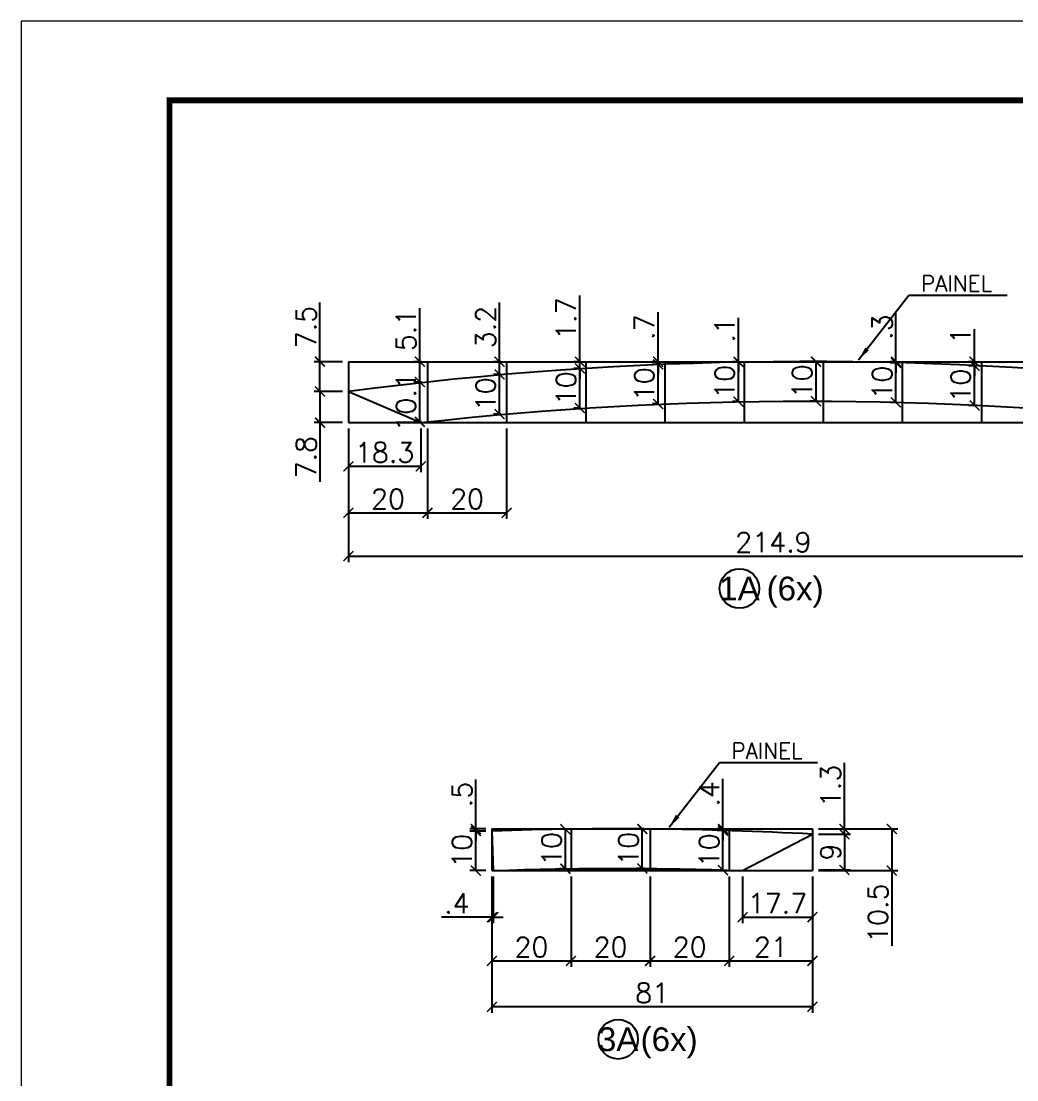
# Model space of a CAD drawing. Extents: x 3309 to 9563, y -2522 to 14608.
# Drawn here: x 3309 to 3813, y 7181 to 7716 of the extents above; entities that cross this region are included whole.
import ezdxf
from ezdxf.enums import TextEntityAlignment as Align

# ---------------------------------------------------------------- set-up
doc = ezdxf.new("R2010")
doc.units = 0
doc.header["$PDMODE"] = 35
doc.header["$PDSIZE"] = -10
doc.linetypes.add('DASHED', pattern=[0.75, 0.5, -0.25])
doc.layers.add('COTA', color=241, linetype='Continuous')
doc.layers.add('Romaneio', color=10, linetype='Continuous')
doc.layers.add('Folhas', color=255, linetype='Continuous', lineweight=9)
doc.layers.add('SARRAFO DE PRESSAO', color=251, linetype='DASHED', lineweight=9)
doc.styles.add('ARIAL', font='arial.ttf')
doc.styles.add('COTA TECNICA', font='techl___.ttf', dxfattribs={"height": 10})
doc.styles.add('Romans', font='romans.shx')
doc.dimstyles.new('Cota Seção (2x)', dxfattribs={"dimtxt": 10, "dimasz": 5, "dimexe": 3, "dimexo": 3, "dimgap": 2, "dimtad": 3, "dimdec": 1, "dimlfac": 0.5, "dimzin": 12, "dimdsep": 46, "dimtxsty": 'Romans', "dimblk": 'ARCHTICK', "dimcen": 0, "dimclrd": 4, "dimclre": 4, "dimclrt": 1, "dimadec": 1, "dimazin": 3, "dimtfac": 1, "dimtdec": 1, "dimtmove": 0, "dimatfit": 3, "dimldrblk": 'OBLIQUE', "dimfxl": 1, "dimtolj": 1, "dimtzin": 12, "dimarcsym": 0})
doc.dimstyles.new('PAINEL', dxfattribs={"dimtxt": 10, "dimasz": 3, "dimexe": 3, "dimexo": 3, "dimgap": 3, "dimtad": 1, "dimdec": 1, "dimzin": 12, "dimdsep": 46, "dimtxsty": 'COTA TECNICA', "dimblk1": 'OBLIQUE', "dimblk2": 'OBLIQUE', "dimsah": 1, "dimcen": 0.9, "dimclrd": 4, "dimclre": 4, "dimclrt": 240, "dimadec": 1, "dimazin": 3, "dimtfac": 1, "dimtdec": 1, "dimtmove": 0, "dimatfit": 3, "dimfxl": 1, "dimtolj": 1, "dimtzin": 12, "dimarcsym": 0})

# ---------------------------------------------------------------- blocks, each defined once
blk = doc.blocks.new('9999999999')
at = {"layer": 'Folhas'}
blk.add_lwpolyline([(98138.98, 34190.21), (99623.98, 34190.21), (99623.98, 35240.21), (98138.98, 35240.21)], close=True, dxfattribs=at)
at = {"layer": 'Folhas', "color": 30, "const_width": 3}
blk.add_lwpolyline([(98213.98, 34230.21), (99583.98, 34230.21), (99583.98, 35200.21), (98213.98, 35200.21)], close=True, dxfattribs=at)
blk = doc.blocks.new('_ArchTick')
at = {"color": 0, "linetype": 'ByBlock', "const_width": 0.15}
blk.add_lwpolyline([(-0.5, -0.5), (0.5, 0.5)], dxfattribs=at)
blk = doc.blocks.new('*D2827')
at = {"layer": 'COTA', "color": 4, "lineweight": -2, "transparency": 16777216}
for p, q in [((3474.81, 7510.5), (3474.81, 7443.02)), ((3904.52, 7510.5), (3904.52, 7443.02)), ((3474.81, 7446.02), (3904.52, 7446.02))]:
    blk.add_line(p, q, dxfattribs=at)
at = {"layer": 'Defpoints', "color": 0, "transparency": 16777216}
for p in [(3474.81, 7513.5), (3904.52, 7513.5), (3904.52, 7446.02)]:
    blk.add_point(p, dxfattribs=at)
at = {"layer": 'COTA', "color": 4, "lineweight": -2, "transparency": 16777216, "xscale": 5, "yscale": 5, "zscale": 5, "rotation": 180}
blk.add_blockref('_ArchTick', (3474.81, 7446.02), dxfattribs=at)
at = {"layer": 'COTA', "color": 4, "lineweight": -2, "transparency": 16777216, "xscale": 5, "yscale": 5, "zscale": 5}
blk.add_blockref('_ArchTick', (3904.52, 7446.02), dxfattribs=at)
at = {"layer": 'COTA', "color": 1, "transparency": 16777216, "insert": (3689.67, 7453.02), "char_height": 10, "attachment_point": 5, "style": 'Romans'}
blk.add_mtext('\\A1;214.9', dxfattribs=at)
blk = doc.blocks.new('_Oblique')
at = {"color": 0, "linetype": 'ByBlock', "lineweight": -2}
blk.add_line((-0.5, -0.5), (0.5, 0.5), dxfattribs=at)
blk = doc.blocks.new('*D2828')
at = {"layer": 'COTA', "color": 4, "lineweight": -2, "transparency": 16777216}
for p, q in [((3474.81, 7510.5), (3474.81, 7488.37)), ((3511.4, 7510.5), (3511.4, 7488.37)), ((3511.4, 7491.37), (3474.81, 7491.37))]:
    blk.add_line(p, q, dxfattribs=at)
at = {"layer": 'Defpoints', "color": 0, "transparency": 16777216}
for p in [(3474.81, 7513.5), (3511.4, 7513.5), (3474.81, 7491.37)]:
    blk.add_point(p, dxfattribs=at)
at = {"layer": 'COTA', "color": 4, "lineweight": -2, "transparency": 16777216, "xscale": 5, "yscale": 5, "zscale": 5, "rotation": 180}
blk.add_blockref('_ArchTick', (3474.81, 7491.37), dxfattribs=at)
at = {"layer": 'COTA', "color": 4, "lineweight": -2, "transparency": 16777216, "xscale": 5, "yscale": 5, "zscale": 5}
blk.add_blockref('_ArchTick', (3511.4, 7491.37), dxfattribs=at)
at = {"layer": 'COTA', "color": 1, "transparency": 16777216, "insert": (3493.1, 7498.37), "char_height": 10, "attachment_point": 5, "style": 'Romans'}
blk.add_mtext('\\A1;18.3', dxfattribs=at)
blk = doc.blocks.new('*D2829')
at = {"layer": 'COTA', "color": 4, "lineweight": -2, "transparency": 16777216}
for p, q in [((3474.81, 7510.5), (3474.81, 7464.91)), ((3514.81, 7510.5), (3514.81, 7464.91)), ((3474.81, 7467.91), (3514.81, 7467.91))]:
    blk.add_line(p, q, dxfattribs=at)
at = {"layer": 'Defpoints', "color": 0, "transparency": 16777216}
for p in [(3474.81, 7513.5), (3514.81, 7513.5), (3514.81, 7467.91)]:
    blk.add_point(p, dxfattribs=at)
at = {"layer": 'COTA', "color": 4, "lineweight": -2, "transparency": 16777216, "xscale": 5, "yscale": 5, "zscale": 5, "rotation": 180}
blk.add_blockref('_ArchTick', (3474.81, 7467.91), dxfattribs=at)
at = {"layer": 'COTA', "color": 4, "lineweight": -2, "transparency": 16777216, "xscale": 5, "yscale": 5, "zscale": 5}
blk.add_blockref('_ArchTick', (3514.81, 7467.91), dxfattribs=at)
at = {"layer": 'COTA', "color": 1, "transparency": 16777216, "insert": (3494.81, 7474.91), "char_height": 10, "attachment_point": 5, "style": 'Romans'}
blk.add_mtext('\\A1;20', dxfattribs=at)
blk = doc.blocks.new('*D2830')
at = {"layer": 'COTA', "color": 4, "lineweight": -2, "transparency": 16777216}
for p, q in [((3514.81, 7510.5), (3514.81, 7464.91)), ((3554.81, 7510.5), (3554.81, 7464.91)), ((3514.81, 7467.91), (3554.81, 7467.91))]:
    blk.add_line(p, q, dxfattribs=at)
at = {"layer": 'Defpoints', "color": 0, "transparency": 16777216}
for p in [(3514.81, 7513.5), (3554.81, 7513.5), (3554.81, 7467.91)]:
    blk.add_point(p, dxfattribs=at)
at = {"layer": 'COTA', "color": 4, "lineweight": -2, "transparency": 16777216, "xscale": 5, "yscale": 5, "zscale": 5, "rotation": 180}
blk.add_blockref('_ArchTick', (3514.81, 7467.91), dxfattribs=at)
at = {"layer": 'COTA', "color": 4, "lineweight": -2, "transparency": 16777216, "xscale": 5, "yscale": 5, "zscale": 5}
blk.add_blockref('_ArchTick', (3554.81, 7467.91), dxfattribs=at)
at = {"layer": 'COTA', "color": 1, "transparency": 16777216, "insert": (3534.81, 7474.91), "char_height": 10, "attachment_point": 5, "style": 'Romans'}
blk.add_mtext('\\A1;20', dxfattribs=at)
blk = doc.blocks.new('*D2834')
at = {"layer": 'COTA', "color": 4, "lineweight": -2, "transparency": 16777216}
for p, q in [((3471.81, 7529.2), (3457.44, 7529.2)), ((3460.44, 7529.2), (3460.44, 7513.5)), ((3471.81, 7513.5), (3457.44, 7513.5)), ((3460.44, 7513.5), (3460.44, 7483.55))]:
    blk.add_line(p, q, dxfattribs=at)
at = {"layer": 'Defpoints', "color": 0, "transparency": 16777216}
for p in [(3474.81, 7529.2), (3460.44, 7513.5), (3474.81, 7513.5)]:
    blk.add_point(p, dxfattribs=at)
at = {"layer": 'COTA', "color": 4, "lineweight": -2, "transparency": 16777216, "xscale": 5, "yscale": 5, "zscale": 5}
for p, rotation in [((3460.44, 7529.2), 90), ((3460.44, 7513.5), 270)]:
    blk.add_blockref('_ArchTick', p, dxfattribs=dict(at, rotation=rotation))
at = {"layer": 'COTA', "color": 1, "transparency": 16777216, "insert": (3453.44, 7496.03), "char_height": 10, "attachment_point": 5, "rotation": 90, "style": 'Romans'}
blk.add_mtext('\\A1;7.8', dxfattribs=at)
blk = doc.blocks.new('*D2835')
at = {"layer": 'COTA', "color": 4, "lineweight": -2, "transparency": 16777216}
for p, q in [((3460.44, 7544.3), (3460.44, 7574.25)), ((3471.81, 7544.3), (3457.44, 7544.3)), ((3460.44, 7529.2), (3460.44, 7544.3)), ((3471.81, 7529.2), (3457.44, 7529.2))]:
    blk.add_line(p, q, dxfattribs=at)
at = {"layer": 'Defpoints', "color": 0, "transparency": 16777216}
for p in [(3460.44, 7544.3), (3474.81, 7544.3), (3474.81, 7529.2)]:
    blk.add_point(p, dxfattribs=at)
at = {"layer": 'COTA', "color": 4, "lineweight": -2, "transparency": 16777216, "xscale": 5, "yscale": 5, "zscale": 5}
for p, rotation in [((3460.44, 7544.3), 90), ((3460.44, 7529.2), 270)]:
    blk.add_blockref('_ArchTick', p, dxfattribs=dict(at, rotation=rotation))
at = {"layer": 'COTA', "color": 1, "transparency": 16777216, "insert": (3453.44, 7561.77), "char_height": 10, "attachment_point": 5, "rotation": 90, "style": 'Romans'}
blk.add_mtext('\\A1;7.5', dxfattribs=at)
blk = doc.blocks.new('*D2836')
at = {"layer": 'COTA', "color": 4, "lineweight": -2, "transparency": 16777216}
for p, q in [((3511.81, 7534), (3507.91, 7534)), ((3510.91, 7513.88), (3510.91, 7534)), ((3511.81, 7513.88), (3507.91, 7513.88))]:
    blk.add_line(p, q, dxfattribs=at)
at = {"layer": 'Defpoints', "color": 0, "transparency": 16777216}
for p in [(3510.91, 7534), (3514.81, 7534), (3514.81, 7513.88)]:
    blk.add_point(p, dxfattribs=at)
at = {"layer": 'COTA', "color": 4, "lineweight": -2, "transparency": 16777216, "xscale": 5, "yscale": 5, "zscale": 5}
for p, rotation in [((3510.91, 7534), 90), ((3510.91, 7513.88), 270)]:
    blk.add_blockref('_ArchTick', p, dxfattribs=dict(at, rotation=rotation))
at = {"layer": 'COTA', "color": 1, "transparency": 16777216, "insert": (3503.91, 7523.94), "char_height": 10, "attachment_point": 5, "rotation": 90, "style": 'Romans'}
blk.add_mtext('\\A1;10.1', dxfattribs=at)
blk = doc.blocks.new('*D2837')
at = {"layer": 'COTA', "color": 4, "lineweight": -2, "transparency": 16777216}
for p, q in [((3510.91, 7544.3), (3510.91, 7571.39)), ((3511.81, 7544.3), (3507.91, 7544.3)), ((3510.91, 7534), (3510.91, 7544.3)), ((3511.81, 7534), (3507.91, 7534))]:
    blk.add_line(p, q, dxfattribs=at)
at = {"layer": 'Defpoints', "color": 0, "transparency": 16777216}
for p in [(3510.91, 7544.3), (3514.81, 7544.3), (3514.81, 7534)]:
    blk.add_point(p, dxfattribs=at)
at = {"layer": 'COTA', "color": 4, "lineweight": -2, "transparency": 16777216, "xscale": 5, "yscale": 5, "zscale": 5}
for p, rotation in [((3510.91, 7544.3), 90), ((3510.91, 7534), 270)]:
    blk.add_blockref('_ArchTick', p, dxfattribs=dict(at, rotation=rotation))
at = {"layer": 'COTA', "color": 1, "transparency": 16777216, "insert": (3503.91, 7560.34), "char_height": 10, "attachment_point": 5, "rotation": 90, "style": 'Romans'}
blk.add_mtext('\\A1;5.1', dxfattribs=at)
blk = doc.blocks.new('*D2838')
at = {"layer": 'COTA', "color": 4, "lineweight": -2, "transparency": 16777216}
for p, q in [((3551.81, 7537.88), (3548.2, 7537.88)), ((3551.2, 7517.81), (3551.2, 7537.88)), ((3551.81, 7517.81), (3548.2, 7517.81))]:
    blk.add_line(p, q, dxfattribs=at)
at = {"layer": 'Defpoints', "color": 0, "transparency": 16777216}
for p in [(3551.2, 7537.88), (3554.81, 7537.88), (3554.81, 7517.81)]:
    blk.add_point(p, dxfattribs=at)
at = {"layer": 'COTA', "color": 4, "lineweight": -2, "transparency": 16777216, "xscale": 5, "yscale": 5, "zscale": 5}
for p, rotation in [((3551.2, 7537.88), 90), ((3551.2, 7517.81), 270)]:
    blk.add_blockref('_ArchTick', p, dxfattribs=dict(at, rotation=rotation))
at = {"layer": 'COTA', "color": 1, "transparency": 16777216, "insert": (3544.2, 7527.84), "char_height": 10, "attachment_point": 5, "rotation": 90, "style": 'Romans'}
blk.add_mtext('\\A1;10', dxfattribs=at)
blk = doc.blocks.new('*D2839')
at = {"layer": 'COTA', "color": 4, "lineweight": -2, "transparency": 16777216}
for p, q in [((3551.2, 7544.3), (3551.2, 7574.25)), ((3551.81, 7544.3), (3548.2, 7544.3)), ((3551.2, 7537.88), (3551.2, 7544.3)), ((3551.81, 7537.88), (3548.2, 7537.88))]:
    blk.add_line(p, q, dxfattribs=at)
at = {"layer": 'Defpoints', "color": 0, "transparency": 16777216}
for p in [(3551.2, 7544.3), (3554.81, 7544.3), (3554.81, 7537.88)]:
    blk.add_point(p, dxfattribs=at)
at = {"layer": 'COTA', "color": 4, "lineweight": -2, "transparency": 16777216, "xscale": 5, "yscale": 5, "zscale": 5}
for p, rotation in [((3551.2, 7544.3), 90), ((3551.2, 7537.88), 270)]:
    blk.add_blockref('_ArchTick', p, dxfattribs=dict(at, rotation=rotation))
at = {"layer": 'COTA', "color": 1, "transparency": 16777216, "insert": (3544.2, 7561.77), "char_height": 10, "attachment_point": 5, "rotation": 90, "style": 'Romans'}
blk.add_mtext('\\A1;3.2', dxfattribs=at)
blk = doc.blocks.new('*D2840')
at = {"layer": 'COTA', "color": 4, "lineweight": -2, "transparency": 16777216}
for p, q in [((3591.81, 7540.85), (3588.84, 7540.85)), ((3591.84, 7520.81), (3591.84, 7540.85)), ((3591.81, 7520.81), (3588.84, 7520.81))]:
    blk.add_line(p, q, dxfattribs=at)
at = {"layer": 'Defpoints', "color": 0, "transparency": 16777216}
for p in [(3591.84, 7540.85), (3594.81, 7540.85), (3594.81, 7520.81)]:
    blk.add_point(p, dxfattribs=at)
at = {"layer": 'COTA', "color": 4, "lineweight": -2, "transparency": 16777216, "xscale": 5, "yscale": 5, "zscale": 5}
for p, rotation in [((3591.84, 7540.85), 90), ((3591.84, 7520.81), 270)]:
    blk.add_blockref('_ArchTick', p, dxfattribs=dict(at, rotation=rotation))
at = {"layer": 'COTA', "color": 1, "transparency": 16777216, "insert": (3584.84, 7530.83), "char_height": 10, "attachment_point": 5, "rotation": 90, "style": 'Romans'}
blk.add_mtext('\\A1;10', dxfattribs=at)
blk = doc.blocks.new('*D2841')
at = {"layer": 'COTA', "color": 4, "lineweight": -2, "transparency": 16777216}
for p, q in [((3591.84, 7544.3), (3591.84, 7577.82)), ((3591.81, 7544.3), (3588.84, 7544.3)), ((3591.81, 7540.85), (3588.84, 7540.85)), ((3591.84, 7540.85), (3591.84, 7544.3)), ((3591.84, 7540.85), (3591.84, 7535.85))]:
    blk.add_line(p, q, dxfattribs=at)
at = {"layer": 'Defpoints', "color": 0, "transparency": 16777216}
for p in [(3591.84, 7544.3), (3594.81, 7544.3), (3594.81, 7540.85)]:
    blk.add_point(p, dxfattribs=at)
at = {"layer": 'COTA', "color": 4, "lineweight": -2, "transparency": 16777216, "xscale": 5, "yscale": 5, "zscale": 5}
for p, rotation in [((3591.84, 7544.3), 270), ((3591.84, 7540.85), 90)]:
    blk.add_blockref('_ArchTick', p, dxfattribs=dict(at, rotation=rotation))
at = {"layer": 'COTA', "color": 1, "transparency": 16777216, "insert": (3584.84, 7566.06), "char_height": 10, "attachment_point": 5, "rotation": 90, "style": 'Romans'}
blk.add_mtext('\\A1;1.7', dxfattribs=at)
blk = doc.blocks.new('*D2842')
at = {"layer": 'COTA', "color": 4, "lineweight": -2, "transparency": 16777216}
for p, q in [((3631.81, 7542.92), (3628.42, 7542.92)), ((3631.42, 7522.91), (3631.42, 7542.92)), ((3631.81, 7522.91), (3628.42, 7522.91))]:
    blk.add_line(p, q, dxfattribs=at)
at = {"layer": 'Defpoints', "color": 0, "transparency": 16777216}
for p in [(3631.42, 7542.92), (3634.81, 7542.92), (3634.81, 7522.91)]:
    blk.add_point(p, dxfattribs=at)
at = {"layer": 'COTA', "color": 4, "lineweight": -2, "transparency": 16777216, "xscale": 5, "yscale": 5, "zscale": 5}
for p, rotation in [((3631.42, 7542.92), 90), ((3631.42, 7522.91), 270)]:
    blk.add_blockref('_ArchTick', p, dxfattribs=dict(at, rotation=rotation))
at = {"layer": 'COTA', "color": 1, "transparency": 16777216, "insert": (3624.42, 7532.91), "char_height": 10, "attachment_point": 5, "rotation": 90, "style": 'Romans'}
blk.add_mtext('\\A1;10', dxfattribs=at)
blk = doc.blocks.new('*D2843')
at = {"layer": 'COTA', "color": 4, "lineweight": -2, "transparency": 16777216}
for p, q in [((3631.42, 7544.3), (3631.42, 7569.25)), ((3631.81, 7544.3), (3628.42, 7544.3)), ((3631.81, 7542.92), (3628.42, 7542.92)), ((3631.42, 7542.92), (3631.42, 7544.3)), ((3631.42, 7542.92), (3631.42, 7537.92))]:
    blk.add_line(p, q, dxfattribs=at)
at = {"layer": 'Defpoints', "color": 0, "transparency": 16777216}
for p in [(3631.42, 7544.3), (3634.81, 7544.3), (3634.81, 7542.92)]:
    blk.add_point(p, dxfattribs=at)
at = {"layer": 'COTA', "color": 4, "lineweight": -2, "transparency": 16777216, "xscale": 5, "yscale": 5, "zscale": 5}
for p, rotation in [((3631.42, 7544.3), 270), ((3631.42, 7542.92), 90)]:
    blk.add_blockref('_ArchTick', p, dxfattribs=dict(at, rotation=rotation))
at = {"layer": 'COTA', "color": 1, "transparency": 16777216, "insert": (3624.42, 7561.77), "char_height": 10, "attachment_point": 5, "rotation": 90, "style": 'Romans'}
blk.add_mtext('\\A1;.7', dxfattribs=at)
blk = doc.blocks.new('*D2844')
at = {"layer": 'COTA', "color": 4, "lineweight": -2, "transparency": 16777216}
for p, q in [((3671.81, 7544.09), (3669.05, 7544.09)), ((3672.05, 7524.09), (3672.05, 7544.09)), ((3671.81, 7524.09), (3669.05, 7524.09))]:
    blk.add_line(p, q, dxfattribs=at)
at = {"layer": 'Defpoints', "color": 0, "transparency": 16777216}
for p in [(3672.05, 7544.09), (3674.81, 7544.09), (3674.81, 7524.09)]:
    blk.add_point(p, dxfattribs=at)
at = {"layer": 'COTA', "color": 4, "lineweight": -2, "transparency": 16777216, "xscale": 5, "yscale": 5, "zscale": 5}
for p, rotation in [((3672.05, 7544.09), 90), ((3672.05, 7524.09), 270)]:
    blk.add_blockref('_ArchTick', p, dxfattribs=dict(at, rotation=rotation))
at = {"layer": 'COTA', "color": 1, "transparency": 16777216, "insert": (3665.05, 7534.09), "char_height": 10, "attachment_point": 5, "rotation": 90, "style": 'Romans'}
blk.add_mtext('\\A1;10', dxfattribs=at)
blk = doc.blocks.new('*D2845')
at = {"layer": 'COTA', "color": 4, "lineweight": -2, "transparency": 16777216}
for p, q in [((3672.05, 7544.3), (3672.05, 7566.39)), ((3671.81, 7544.3), (3669.05, 7544.3)), ((3671.81, 7544.09), (3669.05, 7544.09)), ((3672.05, 7544.09), (3672.05, 7544.3)), ((3672.05, 7544.09), (3672.05, 7539.09))]:
    blk.add_line(p, q, dxfattribs=at)
at = {"layer": 'Defpoints', "color": 0, "transparency": 16777216}
for p in [(3672.05, 7544.3), (3674.81, 7544.3), (3674.81, 7544.09)]:
    blk.add_point(p, dxfattribs=at)
at = {"layer": 'COTA', "color": 4, "lineweight": -2, "transparency": 16777216, "xscale": 5, "yscale": 5, "zscale": 5}
for p, rotation in [((3672.05, 7544.3), 270), ((3672.05, 7544.09), 90)]:
    blk.add_blockref('_ArchTick', p, dxfattribs=dict(at, rotation=rotation))
at = {"layer": 'COTA', "color": 1, "transparency": 16777216, "insert": (3665.05, 7560.34), "char_height": 10, "attachment_point": 5, "rotation": 90, "style": 'Romans'}
blk.add_mtext('\\A1;.1', dxfattribs=at)
blk = doc.blocks.new('*D2846')
at = {"layer": 'COTA', "color": 4, "lineweight": -2, "transparency": 16777216}
for p, q in [((3711.81, 7544.3), (3708.22, 7544.3)), ((3711.22, 7524.36), (3711.22, 7544.3)), ((3711.81, 7524.36), (3708.22, 7524.36))]:
    blk.add_line(p, q, dxfattribs=at)
at = {"layer": 'Defpoints', "color": 0, "transparency": 16777216}
for p in [(3711.22, 7544.3), (3714.81, 7544.3), (3714.81, 7524.36)]:
    blk.add_point(p, dxfattribs=at)
at = {"layer": 'COTA', "color": 4, "lineweight": -2, "transparency": 16777216, "xscale": 5, "yscale": 5, "zscale": 5}
for p, rotation in [((3711.22, 7544.3), 90), ((3711.22, 7524.36), 270)]:
    blk.add_blockref('_ArchTick', p, dxfattribs=dict(at, rotation=rotation))
at = {"layer": 'COTA', "color": 1, "transparency": 16777216, "insert": (3704.22, 7534.33), "char_height": 10, "attachment_point": 5, "rotation": 90, "style": 'Romans'}
blk.add_mtext('\\A1;10', dxfattribs=at)
blk = doc.blocks.new('*D2847')
at = {"layer": 'COTA', "color": 4, "lineweight": -2, "transparency": 16777216}
for p, q in [((3751.81, 7543.73), (3748.63, 7543.73)), ((3751.63, 7523.73), (3751.63, 7543.73)), ((3751.81, 7523.73), (3748.63, 7523.73))]:
    blk.add_line(p, q, dxfattribs=at)
at = {"layer": 'Defpoints', "color": 0, "transparency": 16777216}
for p in [(3751.63, 7543.73), (3754.81, 7543.73), (3754.81, 7523.73)]:
    blk.add_point(p, dxfattribs=at)
at = {"layer": 'COTA', "color": 4, "lineweight": -2, "transparency": 16777216, "xscale": 5, "yscale": 5, "zscale": 5}
for p, rotation in [((3751.63, 7543.73), 90), ((3751.63, 7523.73), 270)]:
    blk.add_blockref('_ArchTick', p, dxfattribs=dict(at, rotation=rotation))
at = {"layer": 'COTA', "color": 1, "transparency": 16777216, "insert": (3744.63, 7533.73), "char_height": 10, "attachment_point": 5, "rotation": 90, "style": 'Romans'}
blk.add_mtext('\\A1;10', dxfattribs=at)
blk = doc.blocks.new('*D2848')
at = {"layer": 'COTA', "color": 4, "lineweight": -2, "transparency": 16777216}
for p, q in [((3751.63, 7544.3), (3751.63, 7569.25)), ((3751.81, 7544.3), (3748.63, 7544.3)), ((3751.81, 7543.73), (3748.63, 7543.73)), ((3751.63, 7543.73), (3751.63, 7544.3)), ((3751.63, 7543.73), (3751.63, 7538.73))]:
    blk.add_line(p, q, dxfattribs=at)
at = {"layer": 'Defpoints', "color": 0, "transparency": 16777216}
for p in [(3751.63, 7544.3), (3754.81, 7544.3), (3754.81, 7543.73)]:
    blk.add_point(p, dxfattribs=at)
at = {"layer": 'COTA', "color": 4, "lineweight": -2, "transparency": 16777216, "xscale": 5, "yscale": 5, "zscale": 5}
for p, rotation in [((3751.63, 7544.3), 270), ((3751.63, 7543.73), 90)]:
    blk.add_blockref('_ArchTick', p, dxfattribs=dict(at, rotation=rotation))
at = {"layer": 'COTA', "color": 1, "transparency": 16777216, "insert": (3744.63, 7561.77), "char_height": 10, "attachment_point": 5, "rotation": 90, "style": 'Romans'}
blk.add_mtext('\\A1;.3', dxfattribs=at)
blk = doc.blocks.new('*D2849')
at = {"layer": 'COTA', "color": 4, "lineweight": -2, "transparency": 16777216}
for p, q in [((3791.81, 7542.21), (3788.35, 7542.21)), ((3791.35, 7522.18), (3791.35, 7542.21)), ((3791.81, 7522.18), (3788.35, 7522.18))]:
    blk.add_line(p, q, dxfattribs=at)
at = {"layer": 'Defpoints', "color": 0, "transparency": 16777216}
for p in [(3791.35, 7542.21), (3794.81, 7542.21), (3794.81, 7522.18)]:
    blk.add_point(p, dxfattribs=at)
at = {"layer": 'COTA', "color": 4, "lineweight": -2, "transparency": 16777216, "xscale": 5, "yscale": 5, "zscale": 5}
for p, rotation in [((3791.35, 7542.21), 90), ((3791.35, 7522.18), 270)]:
    blk.add_blockref('_ArchTick', p, dxfattribs=dict(at, rotation=rotation))
at = {"layer": 'COTA', "color": 1, "transparency": 16777216, "insert": (3784.35, 7532.2), "char_height": 10, "attachment_point": 5, "rotation": 90, "style": 'Romans'}
blk.add_mtext('\\A1;10', dxfattribs=at)
blk = doc.blocks.new('*D2850')
at = {"layer": 'COTA', "color": 4, "lineweight": -2, "transparency": 16777216}
for p, q in [((3791.35, 7544.3), (3791.35, 7560.68)), ((3791.81, 7544.3), (3788.35, 7544.3)), ((3791.81, 7542.21), (3788.35, 7542.21)), ((3791.35, 7542.21), (3791.35, 7544.3)), ((3791.35, 7542.21), (3791.35, 7537.21))]:
    blk.add_line(p, q, dxfattribs=at)
at = {"layer": 'Defpoints', "color": 0, "transparency": 16777216}
for p in [(3791.35, 7544.3), (3794.81, 7544.3), (3794.81, 7542.21)]:
    blk.add_point(p, dxfattribs=at)
at = {"layer": 'COTA', "color": 4, "lineweight": -2, "transparency": 16777216, "xscale": 5, "yscale": 5, "zscale": 5}
for p, rotation in [((3791.35, 7544.3), 270), ((3791.35, 7542.21), 90)]:
    blk.add_blockref('_ArchTick', p, dxfattribs=dict(at, rotation=rotation))
at = {"layer": 'COTA', "color": 1, "transparency": 16777216, "insert": (3784.35, 7557.49), "char_height": 10, "attachment_point": 5, "rotation": 90, "style": 'Romans'}
blk.add_mtext('\\A1;1', dxfattribs=at)
blk = doc.blocks.new('*D2889')
at = {"layer": 'COTA', "color": 4, "lineweight": -2, "transparency": 16777216}
for p, q in [((3547.34, 7284.05), (3547.34, 7215.19)), ((3709.39, 7284.05), (3709.39, 7215.19)), ((3709.39, 7218.19), (3547.34, 7218.19))]:
    blk.add_line(p, q, dxfattribs=at)
at = {"layer": 'Defpoints', "color": 0, "transparency": 16777216}
for p in [(3547.34, 7287.05), (3709.39, 7287.05), (3547.34, 7218.19)]:
    blk.add_point(p, dxfattribs=at)
at = {"layer": 'COTA', "color": 4, "lineweight": -2, "transparency": 16777216, "xscale": 5, "yscale": 5, "zscale": 5, "rotation": 180}
blk.add_blockref('_ArchTick', (3547.34, 7218.19), dxfattribs=at)
at = {"layer": 'COTA', "color": 4, "lineweight": -2, "transparency": 16777216, "xscale": 5, "yscale": 5, "zscale": 5}
blk.add_blockref('_ArchTick', (3709.39, 7218.19), dxfattribs=at)
at = {"layer": 'COTA', "color": 1, "transparency": 16777216, "insert": (3628.37, 7225.19), "char_height": 10, "attachment_point": 5, "style": 'Romans'}
blk.add_mtext('\\A1;81', dxfattribs=at)
blk = doc.blocks.new('*D2890')
at = {"layer": 'COTA', "color": 4, "lineweight": -2, "transparency": 16777216}
for p, q in [((3547.34, 7284.05), (3547.34, 7260.51)), ((3548.06, 7284.05), (3548.06, 7260.51)), ((3547.34, 7263.51), (3521.92, 7263.51)), ((3548.06, 7263.51), (3547.34, 7263.51)), ((3548.06, 7263.51), (3553.06, 7263.51))]:
    blk.add_line(p, q, dxfattribs=at)
at = {"layer": 'Defpoints', "color": 0, "transparency": 16777216}
for p in [(3547.34, 7287.05), (3548.06, 7287.05), (3547.34, 7263.51)]:
    blk.add_point(p, dxfattribs=at)
at = {"layer": 'COTA', "color": 4, "lineweight": -2, "transparency": 16777216, "xscale": 5, "yscale": 5, "zscale": 5}
blk.add_blockref('_ArchTick', (3547.34, 7263.51), dxfattribs=at)
at = {"layer": 'COTA', "color": 4, "lineweight": -2, "transparency": 16777216, "xscale": 5, "yscale": 5, "zscale": 5, "rotation": 180}
blk.add_blockref('_ArchTick', (3548.06, 7263.51), dxfattribs=at)
at = {"layer": 'COTA', "color": 1, "transparency": 16777216, "insert": (3529.63, 7270.51), "char_height": 10, "attachment_point": 5, "style": 'Romans'}
blk.add_mtext('\\A1;.4', dxfattribs=at)
blk = doc.blocks.new('*D2891')
at = {"layer": 'COTA', "color": 4, "lineweight": -2, "transparency": 16777216}
for p, q in [((3547.34, 7284.05), (3547.34, 7238.41)), ((3587.34, 7284.05), (3587.34, 7238.41)), ((3547.34, 7241.41), (3587.34, 7241.41))]:
    blk.add_line(p, q, dxfattribs=at)
at = {"layer": 'Defpoints', "color": 0, "transparency": 16777216}
for p in [(3547.34, 7287.05), (3587.34, 7287.05), (3587.34, 7241.41)]:
    blk.add_point(p, dxfattribs=at)
at = {"layer": 'COTA', "color": 4, "lineweight": -2, "transparency": 16777216, "xscale": 5, "yscale": 5, "zscale": 5, "rotation": 180}
blk.add_blockref('_ArchTick', (3547.34, 7241.41), dxfattribs=at)
at = {"layer": 'COTA', "color": 4, "lineweight": -2, "transparency": 16777216, "xscale": 5, "yscale": 5, "zscale": 5}
blk.add_blockref('_ArchTick', (3587.34, 7241.41), dxfattribs=at)
at = {"layer": 'COTA', "color": 1, "transparency": 16777216, "insert": (3567.34, 7248.41), "char_height": 10, "attachment_point": 5, "style": 'Romans'}
blk.add_mtext('\\A1;20', dxfattribs=at)
blk = doc.blocks.new('*D2892')
at = {"layer": 'COTA', "color": 4, "lineweight": -2, "transparency": 16777216}
for p, q in [((3587.34, 7284.05), (3587.34, 7238.41)), ((3627.34, 7284.05), (3627.34, 7238.41)), ((3587.34, 7241.41), (3627.34, 7241.41))]:
    blk.add_line(p, q, dxfattribs=at)
at = {"layer": 'Defpoints', "color": 0, "transparency": 16777216}
for p in [(3587.34, 7287.05), (3627.34, 7287.05), (3627.34, 7241.41)]:
    blk.add_point(p, dxfattribs=at)
at = {"layer": 'COTA', "color": 4, "lineweight": -2, "transparency": 16777216, "xscale": 5, "yscale": 5, "zscale": 5, "rotation": 180}
blk.add_blockref('_ArchTick', (3587.34, 7241.41), dxfattribs=at)
at = {"layer": 'COTA', "color": 4, "lineweight": -2, "transparency": 16777216, "xscale": 5, "yscale": 5, "zscale": 5}
blk.add_blockref('_ArchTick', (3627.34, 7241.41), dxfattribs=at)
at = {"layer": 'COTA', "color": 1, "transparency": 16777216, "insert": (3607.34, 7248.41), "char_height": 10, "attachment_point": 5, "style": 'Romans'}
blk.add_mtext('\\A1;20', dxfattribs=at)
blk = doc.blocks.new('*D2893')
at = {"layer": 'COTA', "color": 4, "lineweight": -2, "transparency": 16777216}
for p, q in [((3627.34, 7284.05), (3627.34, 7238.41)), ((3667.34, 7284.05), (3667.34, 7238.41)), ((3627.34, 7241.41), (3667.34, 7241.41))]:
    blk.add_line(p, q, dxfattribs=at)
at = {"layer": 'Defpoints', "color": 0, "transparency": 16777216}
for p in [(3627.34, 7287.05), (3667.34, 7287.05), (3667.34, 7241.41)]:
    blk.add_point(p, dxfattribs=at)
at = {"layer": 'COTA', "color": 4, "lineweight": -2, "transparency": 16777216, "xscale": 5, "yscale": 5, "zscale": 5, "rotation": 180}
blk.add_blockref('_ArchTick', (3627.34, 7241.41), dxfattribs=at)
at = {"layer": 'COTA', "color": 4, "lineweight": -2, "transparency": 16777216, "xscale": 5, "yscale": 5, "zscale": 5}
blk.add_blockref('_ArchTick', (3667.34, 7241.41), dxfattribs=at)
at = {"layer": 'COTA', "color": 1, "transparency": 16777216, "insert": (3647.34, 7248.41), "char_height": 10, "attachment_point": 5, "style": 'Romans'}
blk.add_mtext('\\A1;20', dxfattribs=at)
blk = doc.blocks.new('*D2894')
at = {"layer": 'COTA', "color": 4, "lineweight": -2, "transparency": 16777216}
for p, q in [((3667.34, 7284.05), (3667.34, 7238.41)), ((3709.39, 7284.05), (3709.39, 7238.41)), ((3667.34, 7241.41), (3709.39, 7241.41))]:
    blk.add_line(p, q, dxfattribs=at)
at = {"layer": 'Defpoints', "color": 0, "transparency": 16777216}
for p in [(3667.34, 7287.05), (3709.39, 7287.05), (3709.39, 7241.41)]:
    blk.add_point(p, dxfattribs=at)
at = {"layer": 'COTA', "color": 4, "lineweight": -2, "transparency": 16777216, "xscale": 5, "yscale": 5, "zscale": 5, "rotation": 180}
blk.add_blockref('_ArchTick', (3667.34, 7241.41), dxfattribs=at)
at = {"layer": 'COTA', "color": 4, "lineweight": -2, "transparency": 16777216, "xscale": 5, "yscale": 5, "zscale": 5}
blk.add_blockref('_ArchTick', (3709.39, 7241.41), dxfattribs=at)
at = {"layer": 'COTA', "color": 1, "transparency": 16777216, "insert": (3688.37, 7248.41), "char_height": 10, "attachment_point": 5, "style": 'Romans'}
blk.add_mtext('\\A1;21', dxfattribs=at)
blk = doc.blocks.new('*D2895')
at = {"layer": 'COTA', "color": 4, "lineweight": -2, "transparency": 16777216}
for p, q in [((3674.08, 7284.05), (3674.08, 7260.51)), ((3709.39, 7284.05), (3709.39, 7260.51)), ((3674.08, 7263.51), (3709.39, 7263.51))]:
    blk.add_line(p, q, dxfattribs=at)
at = {"layer": 'Defpoints', "color": 0, "transparency": 16777216}
for p in [(3674.08, 7287.05), (3709.39, 7287.05), (3709.39, 7263.51)]:
    blk.add_point(p, dxfattribs=at)
at = {"layer": 'COTA', "color": 4, "lineweight": -2, "transparency": 16777216, "xscale": 5, "yscale": 5, "zscale": 5, "rotation": 180}
blk.add_blockref('_ArchTick', (3674.08, 7263.51), dxfattribs=at)
at = {"layer": 'COTA', "color": 4, "lineweight": -2, "transparency": 16777216, "xscale": 5, "yscale": 5, "zscale": 5}
blk.add_blockref('_ArchTick', (3709.39, 7263.51), dxfattribs=at)
at = {"layer": 'COTA', "color": 1, "transparency": 16777216, "insert": (3691.73, 7270.51), "char_height": 10, "attachment_point": 5, "style": 'Romans'}
blk.add_mtext('\\A1;17.7', dxfattribs=at)
blk = doc.blocks.new('*D2900')
at = {"layer": 'COTA', "color": 4, "lineweight": -2, "transparency": 16777216}
for p, q in [((3544.34, 7307.03), (3536.25, 7307.03)), ((3539.25, 7287.05), (3539.25, 7307.03)), ((3544.34, 7287.05), (3536.25, 7287.05))]:
    blk.add_line(p, q, dxfattribs=at)
at = {"layer": 'Defpoints', "color": 0, "transparency": 16777216}
for p in [(3539.25, 7307.03), (3547.34, 7307.03), (3547.34, 7287.05)]:
    blk.add_point(p, dxfattribs=at)
at = {"layer": 'COTA', "color": 4, "lineweight": -2, "transparency": 16777216, "xscale": 5, "yscale": 5, "zscale": 5}
for p, rotation in [((3539.25, 7307.03), 90), ((3539.25, 7287.05), 270)]:
    blk.add_blockref('_ArchTick', p, dxfattribs=dict(at, rotation=rotation))
at = {"layer": 'COTA', "color": 1, "transparency": 16777216, "insert": (3532.25, 7297.04), "char_height": 10, "attachment_point": 5, "rotation": 90, "style": 'Romans'}
blk.add_mtext('\\A1;10', dxfattribs=at)
blk = doc.blocks.new('*D2901')
at = {"layer": 'COTA', "color": 4, "lineweight": -2, "transparency": 16777216}
for p, q in [((3539.25, 7308.09), (3539.25, 7333.04)), ((3544.34, 7308.09), (3536.25, 7308.09)), ((3544.34, 7307.03), (3536.25, 7307.03)), ((3539.25, 7307.03), (3539.25, 7308.09)), ((3539.25, 7307.03), (3539.25, 7302.03))]:
    blk.add_line(p, q, dxfattribs=at)
at = {"layer": 'Defpoints', "color": 0, "transparency": 16777216}
for p in [(3539.25, 7308.09), (3547.34, 7308.09), (3547.34, 7307.03)]:
    blk.add_point(p, dxfattribs=at)
at = {"layer": 'COTA', "color": 4, "lineweight": -2, "transparency": 16777216, "xscale": 5, "yscale": 5, "zscale": 5}
for p, rotation in [((3539.25, 7308.09), 270), ((3539.25, 7307.03), 90)]:
    blk.add_blockref('_ArchTick', p, dxfattribs=dict(at, rotation=rotation))
at = {"layer": 'COTA', "color": 1, "transparency": 16777216, "insert": (3532.25, 7325.57), "char_height": 10, "attachment_point": 5, "rotation": 90, "style": 'Romans'}
blk.add_mtext('\\A1;.5', dxfattribs=at)
blk = doc.blocks.new('*D2902')
at = {"layer": 'COTA', "color": 4, "lineweight": -2, "transparency": 16777216}
for p, q in [((3584.34, 7308.02), (3581.51, 7308.02)), ((3584.51, 7288.01), (3584.51, 7308.02)), ((3584.34, 7288.01), (3581.51, 7288.01))]:
    blk.add_line(p, q, dxfattribs=at)
at = {"layer": 'Defpoints', "color": 0, "transparency": 16777216}
for p in [(3584.51, 7308.02), (3587.34, 7308.02), (3587.34, 7288.01)]:
    blk.add_point(p, dxfattribs=at)
at = {"layer": 'COTA', "color": 4, "lineweight": -2, "transparency": 16777216, "xscale": 5, "yscale": 5, "zscale": 5}
for p, rotation in [((3584.51, 7308.02), 90), ((3584.51, 7288.01), 270)]:
    blk.add_blockref('_ArchTick', p, dxfattribs=dict(at, rotation=rotation))
at = {"layer": 'COTA', "color": 1, "transparency": 16777216, "insert": (3577.51, 7298.01), "char_height": 10, "attachment_point": 5, "rotation": 90, "style": 'Romans'}
blk.add_mtext('\\A1;10', dxfattribs=at)
blk = doc.blocks.new('*D2903')
at = {"layer": 'COTA', "color": 4, "lineweight": -2, "transparency": 16777216}
for p, q in [((3624.34, 7308.09), (3620.4, 7308.09)), ((3623.4, 7288.1), (3623.4, 7308.09)), ((3624.34, 7288.1), (3620.4, 7288.1))]:
    blk.add_line(p, q, dxfattribs=at)
at = {"layer": 'Defpoints', "color": 0, "transparency": 16777216}
for p in [(3623.4, 7308.09), (3627.34, 7308.09), (3627.34, 7288.1)]:
    blk.add_point(p, dxfattribs=at)
at = {"layer": 'COTA', "color": 4, "lineweight": -2, "transparency": 16777216, "xscale": 5, "yscale": 5, "zscale": 5}
for p, rotation in [((3623.4, 7308.09), 90), ((3623.4, 7288.1), 270)]:
    blk.add_blockref('_ArchTick', p, dxfattribs=dict(at, rotation=rotation))
at = {"layer": 'COTA', "color": 1, "transparency": 16777216, "insert": (3616.4, 7298.09), "char_height": 10, "attachment_point": 5, "rotation": 90, "style": 'Romans'}
blk.add_mtext('\\A1;10', dxfattribs=at)
blk = doc.blocks.new('*D2904')
at = {"layer": 'COTA', "color": 4, "lineweight": -2, "transparency": 16777216}
for p, q in [((3664.34, 7307.28), (3661.17, 7307.28)), ((3664.17, 7287.27), (3664.17, 7307.28)), ((3664.34, 7287.27), (3661.17, 7287.27))]:
    blk.add_line(p, q, dxfattribs=at)
at = {"layer": 'Defpoints', "color": 0, "transparency": 16777216}
for p in [(3664.17, 7307.28), (3667.34, 7307.28), (3667.34, 7287.27)]:
    blk.add_point(p, dxfattribs=at)
at = {"layer": 'COTA', "color": 4, "lineweight": -2, "transparency": 16777216, "xscale": 5, "yscale": 5, "zscale": 5}
for p, rotation in [((3664.17, 7307.28), 90), ((3664.17, 7287.27), 270)]:
    blk.add_blockref('_ArchTick', p, dxfattribs=dict(at, rotation=rotation))
at = {"layer": 'COTA', "color": 1, "transparency": 16777216, "insert": (3657.17, 7297.28), "char_height": 10, "attachment_point": 5, "rotation": 90, "style": 'Romans'}
blk.add_mtext('\\A1;10', dxfattribs=at)
blk = doc.blocks.new('*D2905')
at = {"layer": 'COTA', "color": 4, "lineweight": -2, "transparency": 16777216}
for p, q in [((3664.17, 7308.09), (3664.17, 7333.52)), ((3664.34, 7308.09), (3661.17, 7308.09)), ((3664.34, 7307.28), (3661.17, 7307.28)), ((3664.17, 7307.28), (3664.17, 7308.09)), ((3664.17, 7307.28), (3664.17, 7302.28))]:
    blk.add_line(p, q, dxfattribs=at)
at = {"layer": 'Defpoints', "color": 0, "transparency": 16777216}
for p in [(3664.17, 7308.09), (3667.34, 7308.09), (3667.34, 7307.28)]:
    blk.add_point(p, dxfattribs=at)
at = {"layer": 'COTA', "color": 4, "lineweight": -2, "transparency": 16777216, "xscale": 5, "yscale": 5, "zscale": 5}
for p, rotation in [((3664.17, 7308.09), 270), ((3664.17, 7307.28), 90)]:
    blk.add_blockref('_ArchTick', p, dxfattribs=dict(at, rotation=rotation))
at = {"layer": 'COTA', "color": 1, "transparency": 16777216, "insert": (3657.17, 7325.8), "char_height": 10, "attachment_point": 5, "rotation": 90, "style": 'Romans'}
blk.add_mtext('\\A1;.4', dxfattribs=at)
blk = doc.blocks.new('*D2906')
at = {"layer": 'COTA', "color": 4, "lineweight": -2, "transparency": 16777216}
for p, q in [((3712.39, 7305.46), (3728.58, 7305.46)), ((3725.58, 7305.46), (3725.58, 7287.38)), ((3712.39, 7287.38), (3728.58, 7287.38))]:
    blk.add_line(p, q, dxfattribs=at)
at = {"layer": 'Defpoints', "color": 0, "transparency": 16777216}
for p in [(3709.39, 7305.46), (3709.39, 7287.38), (3725.58, 7287.38)]:
    blk.add_point(p, dxfattribs=at)
at = {"layer": 'COTA', "color": 4, "lineweight": -2, "transparency": 16777216, "xscale": 5, "yscale": 5, "zscale": 5}
for p, rotation in [((3725.58, 7305.46), 90), ((3725.58, 7287.38), 270)]:
    blk.add_blockref('_ArchTick', p, dxfattribs=dict(at, rotation=rotation))
at = {"layer": 'COTA', "color": 1, "transparency": 16777216, "insert": (3718.58, 7296.42), "char_height": 10, "attachment_point": 5, "rotation": 90, "style": 'Romans'}
blk.add_mtext('\\A1;9', dxfattribs=at)
blk = doc.blocks.new('*D2907')
at = {"layer": 'COTA', "color": 4, "lineweight": -2, "transparency": 16777216}
for p, q in [((3725.58, 7308.09), (3725.58, 7341.61)), ((3712.39, 7308.09), (3728.58, 7308.09)), ((3712.39, 7305.46), (3728.58, 7305.46)), ((3725.58, 7305.46), (3725.58, 7308.09)), ((3725.58, 7305.46), (3725.58, 7300.46))]:
    blk.add_line(p, q, dxfattribs=at)
at = {"layer": 'Defpoints', "color": 0, "transparency": 16777216}
for p in [(3709.39, 7308.09), (3709.39, 7305.46), (3725.58, 7308.09)]:
    blk.add_point(p, dxfattribs=at)
at = {"layer": 'COTA', "color": 4, "lineweight": -2, "transparency": 16777216, "xscale": 5, "yscale": 5, "zscale": 5}
for p, rotation in [((3725.58, 7308.09), 270), ((3725.58, 7305.46), 90)]:
    blk.add_blockref('_ArchTick', p, dxfattribs=dict(at, rotation=rotation))
at = {"layer": 'COTA', "color": 1, "transparency": 16777216, "insert": (3718.58, 7329.85), "char_height": 10, "attachment_point": 5, "rotation": 90, "style": 'Romans'}
blk.add_mtext('\\A1;1.3', dxfattribs=at)
blk = doc.blocks.new('*D2908')
at = {"layer": 'COTA', "color": 4, "lineweight": -2, "transparency": 16777216}
for p, q in [((3712.39, 7308.09), (3752.52, 7308.09)), ((3749.52, 7308.09), (3749.52, 7287.05)), ((3712.39, 7287.05), (3752.52, 7287.05)), ((3749.52, 7287.05), (3749.52, 7249))]:
    blk.add_line(p, q, dxfattribs=at)
at = {"layer": 'Defpoints', "color": 0, "transparency": 16777216}
for p in [(3709.39, 7308.09), (3709.39, 7287.05), (3749.52, 7287.05)]:
    blk.add_point(p, dxfattribs=at)
at = {"layer": 'COTA', "color": 4, "lineweight": -2, "transparency": 16777216, "xscale": 5, "yscale": 5, "zscale": 5}
for p, rotation in [((3749.52, 7308.09), 90), ((3749.52, 7287.05), 270)]:
    blk.add_blockref('_ArchTick', p, dxfattribs=dict(at, rotation=rotation))
at = {"layer": 'COTA', "color": 1, "transparency": 16777216, "insert": (3742.52, 7265.52), "char_height": 10, "attachment_point": 5, "rotation": 90, "style": 'Romans'}
blk.add_mtext('\\A1;10.5', dxfattribs=at)

msp = doc.modelspace()

# ---------------------------------------------------------------- linework, layer by layer
at = {"linetype": 'Continuous'}
for points in [[(3902.31, 7513.5), (3904.52, 7533.38, 0.060525), (3474.81, 7529.2), (3511.4, 7513.5, -0.055649)], [(3547.34, 7307.03), (3548.06, 7287.05, -0.01789), (3674.08, 7287.05), (3709.39, 7305.46, 0.022752)]]:
    msp.add_lwpolyline(points, format="xyb", close=True, dxfattribs=at)
at = {"layer": 'COTA'}
for p, q in [((3474.81, 7544.3), (3904.52, 7544.3)), ((3474.81, 7544.3), (3474.81, 7513.5)), ((3514.81, 7544.3), (3514.81, 7513.5)), ((3554.81, 7544.3), (3554.81, 7513.5)), ((3594.81, 7544.3), (3594.81, 7513.5)), ((3634.81, 7544.3), (3634.81, 7513.5)), ((3674.81, 7544.3), (3674.81, 7513.5)), ((3714.81, 7544.36), (3714.81, 7513.5)), ((3754.81, 7544.3), (3754.81, 7513.5)), ((3794.81, 7544.3), (3794.81, 7513.5)), ((3474.81, 7513.5), (3904.52, 7513.5)), ((3547.34, 7308.09), (3709.39, 7308.09)), ((3547.34, 7308.09), (3547.34, 7287.05)), ((3587.34, 7308.09), (3587.34, 7287.05)), ((3627.34, 7308.1), (3627.34, 7287.05)), ((3667.34, 7308.09), (3667.34, 7287.05)), ((3709.39, 7308.09), (3709.39, 7287.05)), ((3547.34, 7287.05), (3709.39, 7287.05))]:
    msp.add_line(p, q, dxfattribs=at)
at = {"layer": 'Romaneio', "color": 1, "linetype": 'ByBlock'}
for centre in [(3672.49, 7429.64), (3611.19, 7201.81)]:
    msp.add_circle(centre, 10, dxfattribs=at)

# ---------------------------------------------------------------- block references
at = {"layer": 'SARRAFO DE PRESSAO', "color": 6, "linetype": 'ByBlock'}
msp.add_blockref('9999999999', (-94829.61, -27523.8), dxfattribs=at)

# ---------------------------------------------------------------- texts
at = {"color": 240, "char_height": 8, "attachment_point": 9, "style": 'Romans'}
for insert in [(3800.26, 7579.81), (3704.45, 7343.61)]:
    msp.add_mtext('\\A1;PAINEL', dxfattribs=dict(at, insert=insert))
at = {"layer": 'Romaneio', "color": 255, "linetype": 'ByBlock', "style": 'ARIAL'}
for s, p in [('1A', (3672.49, 7429.64)), ('(6x)', (3700.64, 7429.64)), ('3A', (3611.19, 7201.81)), ('(6x)', (3636.94, 7201.81))]:
    msp.add_text(s, height=12, dxfattribs=at).set_placement(p, align=Align.MIDDLE_CENTER)

# ---------------------------------------------------------------- dimensions: what is measured, and where the dimension line sits
at = {"layer": 'COTA'}
for base, p1, p2, picture, middle in [((3591.84, 7544.3), (3594.81, 7540.85), (3594.81, 7544.3), '*D2841', (3584.84, 7566.06)), ((3460.4372, 7544.2958), (3474.8065, 7529.2031), (3474.8065, 7544.2958), '*D2835', (3453.4372, 7561.772)), ((3551.2, 7544.3), (3554.81, 7537.88), (3554.81, 7544.3), '*D2839', (3544.2, 7561.77)), ((3510.9117, 7544.2958), (3514.8065, 7533.9985), (3514.8065, 7544.2958), '*D2837', (3503.9117, 7560.3434)), ((3631.42, 7544.3), (3634.81, 7542.92), (3634.81, 7544.3), '*D2843', (3624.42, 7561.77)), ((3672.05, 7544.3), (3674.81, 7544.09), (3674.81, 7544.3), '*D2845', (3665.05, 7560.34)), ((3751.63, 7544.3), (3754.81, 7543.73), (3754.81, 7544.3), '*D2848', (3744.63, 7561.77)), ((3791.35, 7544.3), (3794.81, 7542.21), (3794.81, 7544.3), '*D2850', (3784.35, 7557.49)), ((3631.42, 7542.92), (3634.81, 7522.91), (3634.81, 7542.92), '*D2842', (3624.42, 7532.91)), ((3672.05, 7544.09), (3674.81, 7524.09), (3674.81, 7544.09), '*D2844', (3665.05, 7534.09)), ((3711.22, 7544.3), (3714.81, 7524.36), (3714.81, 7544.3), '*D2846', (3704.22, 7534.33)), ((3751.63, 7543.73), (3754.81, 7523.73), (3754.81, 7543.73), '*D2847', (3744.63, 7533.73)), ((3791.35, 7542.21), (3794.81, 7522.18), (3794.81, 7542.21), '*D2849', (3784.35, 7532.2)), ((3551.2, 7537.88), (3554.81, 7517.81), (3554.81, 7537.88), '*D2838', (3544.2, 7527.84)), ((3591.84, 7540.85), (3594.81, 7520.81), (3594.81, 7540.85), '*D2840', (3584.84, 7530.83)), ((3460.4372, 7513.5034), (3474.8065, 7529.2031), (3474.8065, 7513.5034), '*D2834', (3453.4372, 7496.0272)), ((3725.58, 7308.09), (3709.39, 7305.46), (3709.39, 7308.09), '*D2907', (3718.58, 7329.85)), ((3539.25, 7308.09), (3547.34, 7307.03), (3547.34, 7308.09), '*D2901', (3532.25, 7325.57)), ((3664.17, 7308.09), (3667.34, 7307.28), (3667.34, 7308.09), '*D2905', (3657.17, 7325.8)), ((3539.25, 7307.03), (3547.34, 7287.05), (3547.34, 7307.03), '*D2900', (3532.25, 7297.04)), ((3584.51, 7308.02), (3587.34, 7288.01), (3587.34, 7308.02), '*D2902', (3577.51, 7298.01)), ((3623.4, 7308.09), (3627.34, 7288.1), (3627.34, 7308.09), '*D2903', (3616.4, 7298.09)), ((3664.17, 7307.28), (3667.34, 7287.27), (3667.34, 7307.28), '*D2904', (3657.17, 7297.28)), ((3749.52, 7287.05), (3709.39, 7308.09), (3709.39, 7287.05), '*D2908', (3742.52, 7265.52)), ((3725.58, 7287.38), (3709.39, 7305.46), (3709.39, 7287.38), '*D2906', (3718.58, 7296.42))]:
    dim = msp.add_linear_dim(base=base, p1=p1, p2=p2, angle=90, dimstyle='Cota Seção (2x)', dxfattribs=at)
    dim.commit()
    dim.dimension.update_dxf_attribs({"geometry": picture, "text_midpoint": middle})
dim = msp.add_linear_dim(base=(3510.91, 7534), p1=(3514.81, 7513.88), p2=(3514.81, 7534), angle=90, dimstyle='Cota Seção (2x)', dxfattribs=at)
dim.commit()
dim.dimension.update_dxf_attribs({"geometry": '*D2836', "text_midpoint": (3510.91, 7523.94), "dimtype": 160})
for base, p1, p2, picture, middle in [((3904.52, 7446.02), (3474.81, 7513.5), (3904.52, 7513.5), '*D2827', (3689.67, 7453.02)), ((3474.81, 7491.37), (3511.4, 7513.5), (3474.81, 7513.5), '*D2828', (3493.1, 7498.37)), ((3514.81, 7467.91), (3474.81, 7513.5), (3514.81, 7513.5), '*D2829', (3494.81, 7474.91)), ((3554.81, 7467.91), (3514.81, 7513.5), (3554.81, 7513.5), '*D2830', (3534.81, 7474.91)), ((3547.34, 7263.51), (3548.06, 7287.05), (3547.34, 7287.05), '*D2890', (3529.63, 7270.51)), ((3547.34, 7218.19), (3709.39, 7287.05), (3547.34, 7287.05), '*D2889', (3628.37, 7225.19)), ((3587.34, 7241.41), (3547.34, 7287.05), (3587.34, 7287.05), '*D2891', (3567.34, 7248.41)), ((3709.39, 7263.51), (3674.08, 7287.05), (3709.39, 7287.05), '*D2895', (3691.73, 7270.51))]:
    dim = msp.add_linear_dim(base=base, p1=p1, p2=p2, dimstyle='Cota Seção (2x)', dxfattribs=at)
    dim.commit()
    dim.dimension.update_dxf_attribs({"geometry": picture, "text_midpoint": middle})
for base, p1, p2, picture, middle in [((3627.34, 7241.41), (3587.34, 7287.05), (3627.34, 7287.05), '*D2892', (3607.34, 7248.41)), ((3667.34, 7241.41), (3627.34, 7287.05), (3667.34, 7287.05), '*D2893', (3647.34, 7248.41)), ((3709.39, 7241.41), (3667.34, 7287.05), (3709.39, 7287.05), '*D2894', (3688.37, 7248.41))]:
    dim = msp.add_linear_dim(base=base, p1=p1, p2=p2, dimstyle='Cota Seção (2x)', override={"dimtmove": 1}, dxfattribs=at)
    dim.commit()
    dim.dimension.update_dxf_attribs({"geometry": picture, "text_midpoint": middle})

# ---------------------------------------------------------------- leaders
at = {"annotation_type": 0, "has_hookline": 1, "hookline_direction": 1, "horizontal_direction": (-1, 0, 0)}
for points in [[(3732.76, 7545.24), (3758.16, 7577.96), (3803.84, 7577.96)], [(3636.96, 7309.03), (3662.35, 7341.76), (3708.04, 7341.76)]]:
    msp.add_leader(points, dimstyle='PAINEL', override={"dimasz": 7}, dxfattribs=at)

doc.saveas('drawing.dxf')
